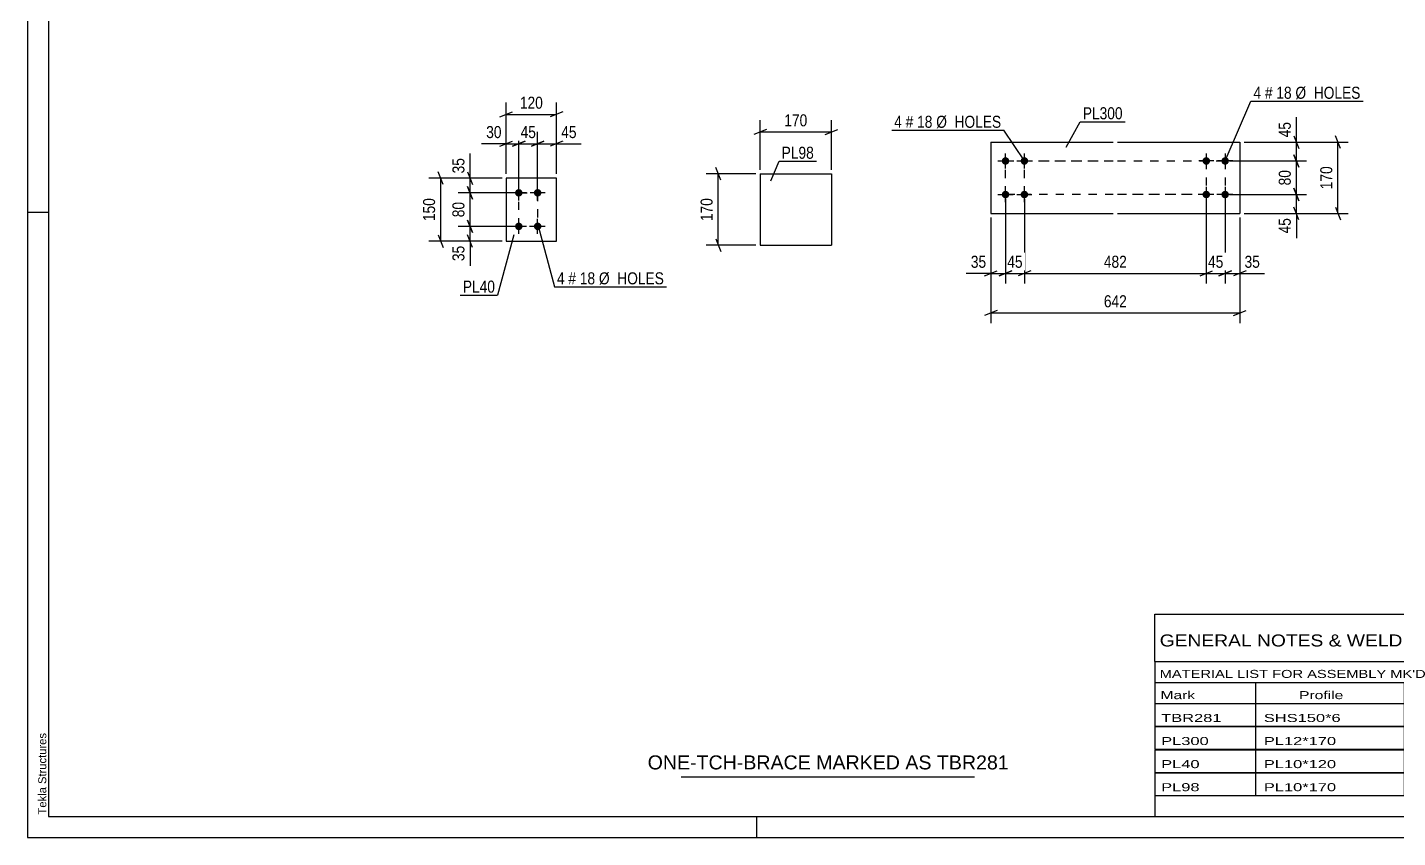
# Model space of a CAD drawing. Header units: millimetres. Extents: x 0 to 594, y 0 to 420.
# Drawn here: x 0 to 326.9, y 0 to 193.1 of the extents above; entities that cross this region are included whole.
import ezdxf

# ---------------------------------------------------------------- set-up
doc = ezdxf.new("R2010")
doc.units = ezdxf.units.MM
doc.linetypes.add('DXK_LINE_DOT2', pattern=[3.9198, 1.9599, -1.9599])
doc.styles.add('Arial', font='ARIAL.TTF', dxfattribs={"height": 0.2})
doc.styles.add('Arial Narrow', font='ARIALN.TTF', dxfattribs={"height": 0.2})

# ---------------------------------------------------------------- blocks, each defined once
blk = doc.blocks.new('Unknown-580575989-1131')
at = {"color": 5, "linetype": 'Continuous'}
for p, q in [((0, 420), (0, 0)), ((5, 415), (5, 5)), ((5, 149), (0, 149)), ((5, 5), (589, 5)), ((174, 0), (174, 5)), ((0, 0), (594, 0))]:
    blk.add_line(p, q, dxfattribs=at)
at = {"color": 174, "linetype": 'Continuous', "style": 'Arial'}
blk.add_text('Tekla Structures', height=1.9102, rotation=90, dxfattribs=at).set_placement((4.5, 5.5))
blk = doc.blocks.new('Part-580575989-3554 - 3553')
at = {"color": 2, "linetype": 'Continuous'}
for p, q in [((229.87, 165.8), (229.87, 148.8)), ((229.87, 165.8), (259.07, 165.8)), ((260.07, 165.8), (289.27, 165.8)), ((289.27, 165.8), (289.27, 148.8)), ((229.87, 148.8), (259.07, 148.8)), ((260.07, 148.8), (289.27, 148.8))]:
    blk.add_line(p, q, dxfattribs=at)
blk = doc.blocks.new('Bolt-580575989-3555 - 3553')
at = {"linetype": 'Continuous'}
for points in [[(281.27, 160.4, -1), (281.27, 162.2, -1)], [(285.77, 160.4, -1), (285.77, 162.2, -1)], [(281.27, 152.4, -1), (281.27, 154.2, -1)], [(285.77, 152.4, -1), (285.77, 154.2, -1)]]:
    blk.add_hatch(color=1, dxfattribs=at).paths.add_polyline_path(points)
at = {"color": 1, "linetype": 'Continuous'}
for p, q in [((283.07, 161.3), (279.47, 161.3)), ((281.27, 163.1), (281.27, 159.5)), ((287.57, 161.3), (283.97, 161.3)), ((285.77, 163.1), (285.77, 159.5)), ((281.27, 155.1), (281.27, 151.5)), ((285.77, 155.1), (285.77, 151.5)), ((283.07, 153.3), (279.47, 153.3)), ((287.57, 153.3), (283.97, 153.3))]:
    blk.add_line(p, q, dxfattribs=at)
blk = doc.blocks.new('Bolt-580575989-3556 - 3553')
at = {"linetype": 'Continuous'}
for points in [[(233.37, 162.2, -1), (233.37, 160.4, -1)], [(237.87, 162.2, -1), (237.87, 160.4, -1)], [(233.37, 154.2, -1), (233.37, 152.4, -1)], [(237.87, 154.2, -1), (237.87, 152.4, -1)]]:
    blk.add_hatch(color=1, dxfattribs=at).paths.add_polyline_path(points)
at = {"color": 1, "linetype": 'Continuous'}
for p, q in [((231.57, 161.3), (235.17, 161.3)), ((233.37, 159.5), (233.37, 163.1)), ((236.07, 161.3), (239.67, 161.3)), ((237.87, 159.5), (237.87, 163.1)), ((233.37, 151.5), (233.37, 155.1)), ((237.87, 151.5), (237.87, 155.1)), ((231.57, 153.3), (235.17, 153.3)), ((236.07, 153.3), (239.67, 153.3))]:
    blk.add_line(p, q, dxfattribs=at)
blk = doc.blocks.new('Bolt-580575989-2195 - 2156')
at = {"linetype": 'Continuous'}
for points in [[(117.24, 152.81, -1), (117.24, 154.61, -1)], [(121.74, 152.81, -1), (121.74, 154.61, -1)], [(117.24, 144.81, -1), (117.24, 146.61, -1)], [(121.74, 144.81, -1), (121.74, 146.61, -1)]]:
    blk.add_hatch(color=1, dxfattribs=at).paths.add_polyline_path(points)
at = {"color": 1, "linetype": 'Continuous'}
for p, q in [((119.04, 153.71), (115.44, 153.71)), ((117.24, 151.91), (117.24, 155.51)), ((123.54, 153.71), (119.94, 153.71)), ((121.74, 151.91), (121.74, 155.51)), ((117.24, 143.91), (117.24, 147.51)), ((121.74, 143.91), (121.74, 147.51)), ((119.04, 145.71), (115.44, 145.71)), ((123.54, 145.71), (119.94, 145.71))]:
    blk.add_line(p, q, dxfattribs=at)
blk = doc.blocks.new('Part-580575989-2162 - 2156')
at = {"color": 2, "linetype": 'Continuous'}
for p, q in [((114.24, 157.21), (114.24, 142.21)), ((126.24, 157.21), (114.24, 157.21)), ((126.24, 142.21), (126.24, 157.21)), ((114.24, 142.21), (126.24, 142.21))]:
    blk.add_line(p, q, dxfattribs=at)
blk = doc.blocks.new('Part-580575989-2399 - 2393')
at = {"color": 2, "linetype": 'Continuous'}
for p, q in [((174.83, 158.21), (174.83, 141.21)), ((174.83, 158.21), (191.83, 158.21)), ((191.83, 158.21), (191.83, 141.21)), ((174.83, 141.21), (191.83, 141.21))]:
    blk.add_line(p, q, dxfattribs=at)
blk = doc.blocks.new('Rectangle-580575989-3729 - 3553')
at = {"color": 1, "linetype": 'DXK_LINE_DOT2'}
for p, q in [((233.37, 161.3), (259.07, 161.3)), ((233.37, 153.3), (233.37, 161.3)), ((260.07, 161.3), (285.77, 161.3)), ((285.77, 161.3), (285.77, 153.3)), ((259.07, 153.3), (233.37, 153.3)), ((285.77, 153.3), (260.07, 153.3))]:
    blk.add_line(p, q, dxfattribs=at)
blk = doc.blocks.new('Rectangle-580575989-2379 - 2156')
at = {"color": 1, "linetype": 'DXK_LINE_DOT2'}
blk.add_lwpolyline([(117.24, 153.71), (121.74, 153.71), (121.74, 145.71), (117.24, 145.71), (117.24, 153.71)], close=True, dxfattribs=at)
blk = doc.blocks.new('Rectangle-580575989-3739 - 3553')
at = {"color": 1, "linetype": 'DXK_LINE_DOT2'}
for p, q in [((237.87, 161.3), (259.07, 161.3)), ((237.87, 153.3), (237.87, 161.3)), ((260.07, 161.3), (281.27, 161.3)), ((281.27, 161.3), (281.27, 153.3)), ((259.07, 153.3), (237.87, 153.3)), ((281.27, 153.3), (260.07, 153.3))]:
    blk.add_line(p, q, dxfattribs=at)
blk = doc.blocks.new('StraightDimension-580575989-3601 - 3553')
at = {"color": 7, "linetype": 'Continuous'}
for p, q in [((313.28, 164.3), (312.08, 167.3)), ((290.27, 165.8), (315.08, 165.8)), ((312.68, 148.8), (312.68, 165.8)), ((290.27, 148.8), (315.08, 148.8)), ((312.08, 150.3), (313.28, 147.3))]:
    blk.add_line(p, q, dxfattribs=at)
at = {"color": 0}
blk.add_wipeout([(311.93, 160.65), (307.73, 160.65), (307.73, 153.96), (311.93, 153.96)], dxfattribs=at)
at = {"color": 3, "style": 'Arial Narrow'}
blk.add_text('170', height=2.863, rotation=90.0002, dxfattribs=at).set_placement((311.33, 154.56))
blk = doc.blocks.new('StraightDimension-580575989-3561 - 3553')
at = {"color": 7, "linetype": 'Continuous'}
for p, q in [((285.77, 152.3), (285.77, 132.09)), ((289.27, 147.8), (289.27, 132.09)), ((284.27, 133.89), (287.27, 135.09)), ((285.77, 134.49), (289.27, 134.49)), ((290.77, 135.09), (287.77, 133.89))]:
    blk.add_line(p, q, dxfattribs=at)
at = {"color": 0}
blk.add_wipeout([(294.65, 135.24), (294.65, 139.44), (289.8, 139.44), (289.8, 135.24)], dxfattribs=at)
at = {"color": 7, "linetype": 'Continuous'}
blk.add_line((289.27, 134.49), (295.18, 134.49), dxfattribs=at)
blk.add_line((289.27, 134.49), (295.18, 134.49), dxfattribs=at)
at = {"color": 3, "style": 'Arial Narrow'}
blk.add_text('35', height=2.863, dxfattribs=at).set_placement((290.4, 135.84))
blk = doc.blocks.new('StraightDimension-580575989-3562 - 3553')
at = {"color": 7, "linetype": 'Continuous'}
for p, q in [((281.27, 152.3), (281.27, 132.09)), ((285.77, 152.3), (285.77, 132.09)), ((279.77, 133.89), (282.77, 135.09)), ((281.27, 134.49), (285.77, 134.49)), ((287.27, 135.09), (284.27, 133.89))]:
    blk.add_line(p, q, dxfattribs=at)
at = {"color": 0}
blk.add_wipeout([(285.95, 135.24), (285.95, 139.44), (281.09, 139.44), (281.09, 135.24)], dxfattribs=at)
at = {"color": 3, "style": 'Arial Narrow'}
blk.add_text('45', height=2.863, dxfattribs=at).set_placement((281.69, 135.84))
blk = doc.blocks.new('StraightDimension-580575989-3563 - 3553')
at = {"color": 7, "linetype": 'Continuous'}
for p, q in [((237.87, 152.3), (237.87, 132.09)), ((281.27, 152.3), (281.27, 132.09)), ((239.37, 135.09), (236.37, 133.89)), ((237.87, 134.49), (281.27, 134.49)), ((279.77, 133.89), (282.77, 135.09))]:
    blk.add_line(p, q, dxfattribs=at)
at = {"color": 0}
blk.add_wipeout([(262.91, 135.24), (262.91, 139.44), (256.23, 139.44), (256.23, 135.24)], dxfattribs=at)
at = {"color": 3, "style": 'Arial Narrow'}
blk.add_text('482', height=2.863, dxfattribs=at).set_placement((256.83, 135.84))
blk = doc.blocks.new('StraightDimension-580575989-3709 - 3553')
at = {"color": 7, "linetype": 'Continuous'}
for p, q in [((302.17, 154.8), (303.37, 151.8)), ((286.77, 153.3), (305.17, 153.3)), ((302.77, 148.8), (302.77, 153.3)), ((290.27, 148.8), (305.17, 148.8)), ((303.37, 147.3), (302.17, 150.3))]:
    blk.add_line(p, q, dxfattribs=at)
at = {"color": 0}
blk.add_wipeout([(302.02, 148.28), (297.82, 148.28), (297.82, 143.42), (302.02, 143.42)], dxfattribs=at)
at = {"color": 7, "linetype": 'Continuous'}
blk.add_line((302.77, 148.8), (302.77, 142.9), dxfattribs=at)
blk.add_line((302.77, 148.8), (302.77, 142.9), dxfattribs=at)
at = {"color": 3, "style": 'Arial Narrow'}
blk.add_text('45', height=2.863, rotation=90.0002, dxfattribs=at).set_placement((301.42, 144.02))
blk = doc.blocks.new('StraightDimension-580575989-3564 - 3553')
at = {"color": 7, "linetype": 'Continuous'}
for p, q in [((233.37, 152.3), (233.37, 132.09)), ((237.87, 152.3), (237.87, 132.09)), ((231.87, 133.89), (234.87, 135.09)), ((233.37, 134.49), (237.87, 134.49)), ((239.37, 135.09), (236.37, 133.89))]:
    blk.add_line(p, q, dxfattribs=at)
at = {"color": 0}
blk.add_wipeout([(238.05, 135.24), (238.05, 139.44), (233.19, 139.44), (233.19, 135.24)], dxfattribs=at)
at = {"color": 3, "style": 'Arial Narrow'}
blk.add_text('45', height=2.863, dxfattribs=at).set_placement((233.79, 135.84))
blk = doc.blocks.new('StraightDimension-580575989-3565 - 3553')
at = {"color": 7, "linetype": 'Continuous'}
for p, q in [((233.37, 152.3), (233.37, 132.09)), ((229.87, 147.8), (229.87, 132.09)), ((228.37, 133.89), (231.37, 135.09)), ((229.87, 134.49), (233.37, 134.49)), ((234.87, 135.09), (231.87, 133.89))]:
    blk.add_line(p, q, dxfattribs=at)
at = {"color": 0}
blk.add_wipeout([(229.35, 135.24), (229.35, 139.44), (224.49, 139.44), (224.49, 135.24)], dxfattribs=at)
at = {"color": 7, "linetype": 'Continuous'}
blk.add_line((229.87, 134.49), (223.97, 134.49), dxfattribs=at)
blk.add_line((229.87, 134.49), (223.97, 134.49), dxfattribs=at)
at = {"color": 3, "style": 'Arial Narrow'}
blk.add_text('35', height=2.863, dxfattribs=at).set_placement((225.09, 135.84))
blk = doc.blocks.new('StraightDimension-580575989-3581 - 3553')
at = {"color": 7, "linetype": 'Continuous'}
for p, q in [((229.87, 147.8), (229.87, 122.67)), ((289.27, 147.8), (289.27, 122.67)), ((231.37, 125.67), (228.37, 124.47)), ((229.87, 125.07), (289.27, 125.07)), ((287.77, 124.47), (290.77, 125.67))]:
    blk.add_line(p, q, dxfattribs=at)
at = {"color": 0}
blk.add_wipeout([(262.91, 125.82), (262.91, 130.02), (256.23, 130.02), (256.23, 125.82)], dxfattribs=at)
at = {"color": 3, "style": 'Arial Narrow'}
blk.add_text('642', height=2.863, dxfattribs=at).set_placement((256.83, 126.42))
blk = doc.blocks.new('StraightDimension-580575989-3707 - 3553')
at = {"color": 7, "linetype": 'Continuous'}
for p, q in [((302.17, 167.3), (303.37, 164.3)), ((290.27, 165.8), (305.17, 165.8)), ((302.77, 161.3), (302.77, 165.8)), ((286.77, 161.3), (305.17, 161.3)), ((303.37, 159.8), (302.17, 162.8))]:
    blk.add_line(p, q, dxfattribs=at)
at = {"color": 0}
blk.add_wipeout([(302.02, 171.18), (297.82, 171.18), (297.82, 166.33), (302.02, 166.33)], dxfattribs=at)
at = {"color": 7, "linetype": 'Continuous'}
blk.add_line((302.77, 165.8), (302.77, 171.71), dxfattribs=at)
blk.add_line((302.77, 165.8), (302.77, 171.71), dxfattribs=at)
at = {"color": 3, "style": 'Arial Narrow'}
blk.add_text('45', height=2.863, rotation=90.0002, dxfattribs=at).set_placement((301.42, 166.93))
blk = doc.blocks.new('StraightDimension-580575989-3708 - 3553')
at = {"color": 7, "linetype": 'Continuous'}
for p, q in [((286.77, 161.3), (305.17, 161.3)), ((302.17, 162.8), (303.37, 159.8)), ((302.77, 153.3), (302.77, 161.3)), ((303.37, 151.8), (302.17, 154.8)), ((286.77, 153.3), (305.17, 153.3))]:
    blk.add_line(p, q, dxfattribs=at)
at = {"color": 0}
blk.add_wipeout([(302.02, 159.73), (297.82, 159.73), (297.82, 154.88), (302.02, 154.88)], dxfattribs=at)
at = {"color": 3, "style": 'Arial Narrow'}
blk.add_text('80', height=2.863, rotation=90.0002, dxfattribs=at).set_placement((301.42, 155.48))
blk = doc.blocks.new('StraightDimension-580575989-2295 - 2156')
at = {"color": 7, "linetype": 'Continuous'}
for p, q in [((113.24, 157.21), (102.76, 157.21)), ((105.01, 158.71), (106.21, 155.71)), ((105.61, 153.71), (105.61, 157.21)), ((116.24, 153.71), (102.76, 153.71)), ((106.21, 152.21), (105.01, 155.21))]:
    blk.add_line(p, q, dxfattribs=at)
at = {"color": 0}
blk.add_wipeout([(104.86, 162.59), (100.66, 162.59), (100.66, 157.73), (104.86, 157.73)], dxfattribs=at)
at = {"color": 7, "linetype": 'Continuous'}
blk.add_line((105.61, 157.21), (105.61, 163.11), dxfattribs=at)
blk.add_line((105.61, 157.21), (105.61, 163.11), dxfattribs=at)
at = {"color": 3, "style": 'Arial Narrow'}
blk.add_text('35', height=2.863, rotation=90.0002, dxfattribs=at).set_placement((104.26, 158.33))
blk = doc.blocks.new('StraightDimension-580575989-2272 - 2156')
at = {"color": 7, "linetype": 'Continuous'}
for p, q in [((105.01, 147.21), (106.21, 144.21)), ((116.24, 145.71), (102.76, 145.71)), ((105.61, 142.21), (105.61, 145.71)), ((113.24, 142.21), (102.76, 142.21)), ((106.21, 140.71), (105.01, 143.71))]:
    blk.add_line(p, q, dxfattribs=at)
at = {"color": 0}
blk.add_wipeout([(104.86, 141.68), (100.66, 141.68), (100.66, 136.83), (104.86, 136.83)], dxfattribs=at)
at = {"color": 7, "linetype": 'Continuous'}
blk.add_line((105.61, 142.21), (105.61, 136.3), dxfattribs=at)
blk.add_line((105.61, 142.21), (105.61, 136.3), dxfattribs=at)
at = {"color": 3, "style": 'Arial Narrow'}
blk.add_text('35', height=2.863, rotation=90.0002, dxfattribs=at).set_placement((104.26, 137.43))
blk = doc.blocks.new('StraightDimension-580575989-2285 - 2156')
at = {"color": 7, "linetype": 'Continuous'}
for p, q in [((116.24, 153.71), (102.76, 153.71)), ((105.01, 155.21), (106.21, 152.21)), ((105.61, 145.71), (105.61, 153.71)), ((106.21, 144.21), (105.01, 147.21)), ((116.24, 145.71), (102.76, 145.71))]:
    blk.add_line(p, q, dxfattribs=at)
at = {"color": 0}
blk.add_wipeout([(104.86, 152.13), (100.66, 152.13), (100.66, 147.28), (104.86, 147.28)], dxfattribs=at)
at = {"color": 3, "style": 'Arial Narrow'}
blk.add_text('80', height=2.863, rotation=90.0002, dxfattribs=at).set_placement((104.26, 147.88))
blk = doc.blocks.new('StraightDimension-580575989-2309 - 2156')
at = {"color": 7, "linetype": 'Continuous'}
for p, q in [((113.24, 157.21), (95.76, 157.21)), ((99.21, 155.71), (98.01, 158.71)), ((98.61, 142.21), (98.61, 157.21)), ((113.24, 142.21), (95.76, 142.21)), ((98.01, 143.71), (99.21, 140.71))]:
    blk.add_line(p, q, dxfattribs=at)
at = {"color": 0}
blk.add_wipeout([(97.86, 153.05), (93.66, 153.05), (93.66, 146.36), (97.86, 146.36)], dxfattribs=at)
at = {"color": 3, "style": 'Arial Narrow'}
blk.add_text('150', height=2.863, rotation=90.0002, dxfattribs=at).set_placement((97.26, 146.96))
blk = doc.blocks.new('StraightDimension-580575989-2326 - 2156')
at = {"color": 7, "linetype": 'Continuous'}
for p, q in [((114.24, 158.21), (114.24, 168.26)), ((117.24, 154.71), (117.24, 168.26)), ((112.74, 164.81), (115.74, 166.01)), ((114.24, 165.41), (117.24, 165.41)), ((118.74, 166.01), (115.74, 164.81))]:
    blk.add_line(p, q, dxfattribs=at)
at = {"color": 0}
blk.add_wipeout([(113.72, 166.16), (113.72, 170.36), (108.86, 170.36), (108.86, 166.16)], dxfattribs=at)
at = {"color": 7, "linetype": 'Continuous'}
blk.add_line((114.24, 165.41), (108.34, 165.41), dxfattribs=at)
blk.add_line((114.24, 165.41), (108.34, 165.41), dxfattribs=at)
at = {"color": 3, "style": 'Arial Narrow'}
blk.add_text('30', height=2.863, dxfattribs=at).set_placement((109.46, 166.76))
blk = doc.blocks.new('StraightDimension-580575989-2339 - 2156')
at = {"color": 7, "linetype": 'Continuous'}
for p, q in [((117.24, 154.71), (117.24, 168.26)), ((121.74, 154.71), (121.74, 168.26)), ((115.74, 164.81), (118.74, 166.01)), ((117.24, 165.41), (121.74, 165.41)), ((123.24, 166.01), (120.24, 164.81))]:
    blk.add_line(p, q, dxfattribs=at)
at = {"color": 0}
blk.add_wipeout([(121.92, 166.16), (121.92, 170.36), (117.07, 170.36), (117.07, 166.16)], dxfattribs=at)
at = {"color": 3, "style": 'Arial Narrow'}
blk.add_text('45', height=2.863, dxfattribs=at).set_placement((117.67, 166.76))
blk = doc.blocks.new('StraightDimension-580575989-2349 - 2156')
at = {"color": 7, "linetype": 'Continuous'}
for p, q in [((121.74, 154.71), (121.74, 168.26)), ((126.24, 158.21), (126.24, 168.26)), ((120.24, 164.81), (123.24, 166.01)), ((121.74, 165.41), (126.24, 165.41)), ((127.74, 166.01), (124.74, 164.81))]:
    blk.add_line(p, q, dxfattribs=at)
at = {"color": 0}
blk.add_wipeout([(131.63, 166.16), (131.63, 170.36), (126.77, 170.36), (126.77, 166.16)], dxfattribs=at)
at = {"color": 7, "linetype": 'Continuous'}
blk.add_line((126.24, 165.41), (132.15, 165.41), dxfattribs=at)
blk.add_line((126.24, 165.41), (132.15, 165.41), dxfattribs=at)
at = {"color": 3, "style": 'Arial Narrow'}
blk.add_text('45', height=2.863, dxfattribs=at).set_placement((127.37, 166.76))
blk = doc.blocks.new('StraightDimension-580575989-2363 - 2156')
at = {"color": 7, "linetype": 'Continuous'}
for p, q in [((114.24, 158.21), (114.24, 175.26)), ((126.24, 158.21), (126.24, 175.26)), ((112.74, 171.81), (115.74, 173.01)), ((114.24, 172.41), (126.24, 172.41)), ((127.74, 173.01), (124.74, 171.81))]:
    blk.add_line(p, q, dxfattribs=at)
at = {"color": 0}
blk.add_wipeout([(123.59, 173.16), (123.59, 177.36), (116.9, 177.36), (116.9, 173.16)], dxfattribs=at)
at = {"color": 3, "style": 'Arial Narrow'}
blk.add_text('120', height=2.863, dxfattribs=at).set_placement((117.5, 173.76))
blk = doc.blocks.new('StraightDimension-580575989-2401 - 2393')
at = {"color": 7, "linetype": 'Continuous'}
for p, q in [((174.83, 159.21), (174.83, 171.06)), ((191.83, 159.21), (191.83, 171.06)), ((176.33, 168.81), (173.33, 167.61)), ((174.83, 168.21), (191.83, 168.21)), ((190.33, 167.61), (193.33, 168.81))]:
    blk.add_line(p, q, dxfattribs=at)
at = {"color": 0}
blk.add_wipeout([(186.67, 168.96), (186.67, 173.16), (179.99, 173.16), (179.99, 168.96)], dxfattribs=at)
at = {"color": 3, "style": 'Arial Narrow'}
blk.add_text('170', height=2.863, dxfattribs=at).set_placement((180.59, 169.56))
blk = doc.blocks.new('StraightDimension-580575989-2412 - 2393')
at = {"color": 7, "linetype": 'Continuous'}
for p, q in [((173.83, 158.21), (161.98, 158.21)), ((165.43, 156.71), (164.23, 159.71)), ((164.83, 141.21), (164.83, 158.21)), ((173.83, 141.21), (161.98, 141.21)), ((164.23, 142.71), (165.43, 139.71))]:
    blk.add_line(p, q, dxfattribs=at)
at = {"color": 0}
blk.add_wipeout([(164.08, 153.05), (159.88, 153.05), (159.88, 146.36), (164.08, 146.36)], dxfattribs=at)
at = {"color": 3, "style": 'Arial Narrow'}
blk.add_text('170', height=2.863, rotation=90.0002, dxfattribs=at).set_placement((163.48, 146.96))
blk = doc.blocks.new('Unknown-580575989-4458')
at = {"color": 7, "linetype": 'Continuous'}
for p, q in [((269, 53.25), (429, 53.25)), ((269, 42), (269, 53.25)), ((429, 53.25), (429, 42)), ((269, 42), (429, 42)), ((269, 42), (269, 37)), ((429, 42), (429, 37)), ((269, 37), (429, 37)), ((269, 37), (269, 32)), ((293, 37), (293, 32)), ((328.5, 37), (328.5, 32)), ((354.5, 37), (354.5, 32)), ((367.5, 37), (367.5, 32)), ((385, 37), (385, 32)), ((407, 37), (407, 32)), ((429, 37), (429, 32)), ((269, 32), (429, 32)), ((269, 31.95), (269, 26.55)), ((269, 31.95), (429, 31.95)), ((293, 32), (293, 26.5)), ((328.5, 32), (328.5, 26.5)), ((354.5, 32), (354.5, 26.5)), ((367.5, 32), (367.5, 26.5)), ((385, 32), (385, 26.5)), ((407, 32), (407, 26.5)), ((429, 31.95), (429, 26.55)), ((269, 26.55), (429, 26.55)), ((269, 26.45), (269, 21.05)), ((269, 26.45), (429, 26.45)), ((293, 26.5), (293, 21)), ((328.5, 26.5), (328.5, 21)), ((354.5, 26.5), (354.5, 21)), ((367.5, 26.5), (367.5, 21)), ((385, 26.5), (385, 21)), ((407, 26.5), (407, 21)), ((429, 26.45), (429, 21.05)), ((269, 21.05), (429, 21.05)), ((269, 20.95), (269, 15.55)), ((269, 20.95), (429, 20.95)), ((293, 21), (293, 15.5)), ((328.5, 21), (328.5, 15.5)), ((354.5, 21), (354.5, 15.5)), ((367.5, 21), (367.5, 15.5)), ((385, 21), (385, 15.5)), ((407, 21), (407, 15.5)), ((429, 20.95), (429, 15.55)), ((269, 15.55), (429, 15.55)), ((269, 15.45), (269, 10.05)), ((269, 15.45), (429, 15.45)), ((293, 15.5), (293, 10)), ((328.5, 15.5), (328.5, 10)), ((354.5, 15.5), (354.5, 10)), ((367.5, 15.5), (367.5, 10)), ((385, 15.5), (385, 10)), ((407, 15.5), (407, 10)), ((429, 15.45), (429, 10.05)), ((269, 10.05), (429, 10.05)), ((269, 10), (429, 10)), ((269, 10), (269, 5)), ((385, 10), (385, 5)), ((407, 10), (407, 5)), ((429, 10), (429, 5)), ((269, 5), (429, 5))]:
    blk.add_line(p, q, dxfattribs=at)
at = {"color": 7, "style": 'Arial Narrow'}
for s, height, width, p in [('GENERAL NOTES & WELD DETAILS :', 2.8633, 1.4, (270.15, 45.56)), ('REFER TYP DRAWING TYP-01', 1.9089, 1.6, (353.7, 45.66)), ("MATERIAL LIST FOR ASSEMBLY MK'D", 1.9089, 1.6, (270.15, 38.06)), ('TBR281', 1.909, 1.794707, (361.59, 37.97)), ('1', 1.91, 1.794707, (391.08, 38.06)), ('No. Required', 1.9089, 1.6, (400.41, 38.06)), ('Mark', 1.909, 1.7, (270.34, 33)), ('Profile', 1.909, 1.7, (303.41, 33)), ('Material', 1.909, 1.7, (333.54, 33.06)), ('No.', 1.909, 1.7, (358.5, 33.06)), ('Length', 1.909, 1.7, (369, 33.06)), ('Area', 1.909, 1.7, (391.5, 33.06)), ('Weight', 1.909, 1.7, (411, 33.06))]:
    blk.add_text(s, height=height, dxfattribs=dict(at, width=width)).set_placement(p)
at = {"color": 7, "linetype": 'Continuous', "style": 'Arial Narrow'}
for s, height, width, p in [('TBR281', 1.909, 1.794707, (270.5, 27.56)), ('SHS150*6', 1.909, 1.794707, (295, 27.56)), ('E350', 1.909, 1.794707, (334.74, 27.56)), ('1', 1.91, 1.794707, (358.86, 27.56)), ('5515', 1.909, 1.794707, (371.58, 27.56)), ('3.3', 1.909, 1.794707, (395.32, 27.56)), ('149.3', 1.909, 1.794707, (411.96, 27.56)), ('PL300', 1.909, 1.794707, (270.5, 22.06)), ('PL12*170', 1.909, 1.794707, (295, 22.06)), ('E350', 1.909, 1.794707, (334.74, 22.06)), ('1', 1.91, 1.794707, (358.86, 22.06)), ('642', 1.909, 1.794707, (373.77, 22.06)), ('0.2', 1.909, 1.794707, (395.32, 22.06)), ('10.3', 1.909, 1.794707, (414.14, 22.06)), ('PL40', 1.909, 1.794707, (270.5, 16.56)), ('PL10*120', 1.909, 1.794707, (295, 16.56)), ('E350', 1.909, 1.794707, (334.74, 16.56)), ('4', 1.91, 1.794707, (358.86, 16.56)), ('150', 1.909, 1.794707, (373.77, 16.56)), ('0.0', 1.909, 1.794707, (395.32, 16.56)), ('5.7', 1.909, 1.794707, (416.33, 16.56)), ('PL98', 1.909, 1.794707, (270.5, 11.06)), ('PL10*170', 1.909, 1.794707, (295, 11.06)), ('E350', 1.909, 1.794707, (334.74, 11.06)), ('2', 1.91, 1.794707, (358.86, 11.06)), ('170', 1.909, 1.794707, (373.77, 11.06)), ('0.1', 1.909, 1.794707, (395.32, 11.06)), ('4.5', 1.909, 1.794707, (416.33, 11.06)), ('Total', 1.909, 1.7, (371.33, 6.5)), ('3.8', 1.909, 1.794707, (394.83, 6.5)), ('169.8', 1.909, 1.794707, (411.96, 6.5))]:
    blk.add_text(s, height=height, dxfattribs=dict(at, width=width)).set_placement(p)
blk = doc.blocks.new('Unknown-580575989-4459')
at = {"color": 7, "linetype": 'Continuous'}
blk.add_line((156, 14.5), (226, 14.5), dxfattribs=at)
at = {"color": 7, "style": 'Arial'}
blk.add_text('ONE-TCH-BRACE MARKED AS TBR281', height=3.3428, dxfattribs=at).set_placement((147.99, 16.25))
blk = doc.blocks.new('Mark-580575989-3607 - 3553')
at = {"color": 0}
blk.add_wipeout([(294.36, 176.13), (294.36, 179.13), (292.53, 179.13), (292.53, 176.13)], dxfattribs=at)
blk.add_wipeout([(294.36, 176.13), (294.36, 179.13), (292.53, 179.13), (292.53, 176.13)], dxfattribs=at)
at = {"color": 7, "linetype": 'Continuous'}
blk.add_line((285.77, 161.3), (291.93, 175.53), dxfattribs=at)
at = {"color": 0}
blk.add_wipeout([(297.08, 176.13), (297.08, 179.13), (295.26, 179.13), (295.26, 176.13)], dxfattribs=at)
blk.add_wipeout([(297.08, 176.13), (297.08, 179.13), (295.26, 179.13), (295.26, 176.13)], dxfattribs=at)
at = {"color": 3, "style": 'Arial Narrow'}
blk.add_text('4', height=2.86, dxfattribs=at).set_placement((292.53, 176.13))
at = {"color": 0}
blk.add_wipeout([(301.64, 176.13), (301.64, 179.13), (297.98, 179.13), (297.98, 176.13)], dxfattribs=at)
blk.add_wipeout([(301.64, 176.13), (301.64, 179.13), (297.98, 179.13), (297.98, 176.13)], dxfattribs=at)
at = {"color": 3, "style": 'Arial Narrow'}
blk.add_text('#', height=2.86, dxfattribs=at).set_placement((295.26, 176.13))
at = {"color": 0}
blk.add_wipeout([(318.07, 176.13), (318.07, 179.13), (302.54, 179.13), (302.54, 176.13)], dxfattribs=at)
blk.add_wipeout([(318.07, 176.13), (318.07, 179.13), (302.54, 179.13), (302.54, 176.13)], dxfattribs=at)
at = {"color": 7, "linetype": 'Continuous'}
blk.add_line((291.93, 175.53), (318.67, 175.53), dxfattribs=at)
at = {"color": 3, "style": 'Arial Narrow'}
for s, p in [('18', (297.98, 176.13)), ('Ø  HOLES', (302.54, 176.13))]:
    blk.add_text(s, height=2.863, dxfattribs=at).set_placement(p)
blk = doc.blocks.new('Mark-580575989-3604 - 3553')
at = {"color": 0}
blk.add_wipeout([(261.32, 171.24), (261.32, 174.24), (251.81, 174.24), (251.81, 171.24)], dxfattribs=at)
blk.add_wipeout([(261.32, 171.24), (261.32, 174.24), (251.81, 174.24), (251.81, 171.24)], dxfattribs=at)
at = {"color": 30, "linetype": 'Continuous'}
for p, q in [((247.82, 164.57), (251.21, 170.64)), ((251.21, 170.64), (261.92, 170.64))]:
    blk.add_line(p, q, dxfattribs=at)
at = {"color": 3, "style": 'Arial Narrow'}
blk.add_text('PL300', height=2.863, dxfattribs=at).set_placement((251.81, 171.24))
blk = doc.blocks.new('Mark-580575989-3608 - 3553')
at = {"color": 0}
blk.add_wipeout([(208.64, 169.21), (208.64, 172.21), (206.81, 172.21), (206.81, 169.21)], dxfattribs=at)
blk.add_wipeout([(208.64, 169.21), (208.64, 172.21), (206.81, 172.21), (206.81, 169.21)], dxfattribs=at)
blk.add_wipeout([(211.37, 169.21), (211.37, 172.21), (209.54, 172.21), (209.54, 169.21)], dxfattribs=at)
blk.add_wipeout([(211.37, 169.21), (211.37, 172.21), (209.54, 172.21), (209.54, 169.21)], dxfattribs=at)
at = {"color": 3, "style": 'Arial Narrow'}
blk.add_text('4', height=2.86, dxfattribs=at).set_placement((206.81, 169.21))
at = {"color": 0}
blk.add_wipeout([(215.93, 169.21), (215.93, 172.21), (212.27, 172.21), (212.27, 169.21)], dxfattribs=at)
blk.add_wipeout([(215.93, 169.21), (215.93, 172.21), (212.27, 172.21), (212.27, 169.21)], dxfattribs=at)
at = {"color": 3, "style": 'Arial Narrow'}
blk.add_text('#', height=2.86, dxfattribs=at).set_placement((209.54, 169.21))
at = {"color": 0}
blk.add_wipeout([(232.35, 169.21), (232.35, 172.21), (216.83, 172.21), (216.83, 169.21)], dxfattribs=at)
blk.add_wipeout([(232.35, 169.21), (232.35, 172.21), (216.83, 172.21), (216.83, 169.21)], dxfattribs=at)
at = {"color": 7, "linetype": 'Continuous'}
for p in [(206.21, 168.61), (237.87, 161.3)]:
    blk.add_line(p, (232.95, 168.61), dxfattribs=at)
at = {"color": 3, "style": 'Arial Narrow'}
for s, p in [('18', (212.27, 169.21)), ('Ø  HOLES', (216.83, 169.21))]:
    blk.add_text(s, height=2.863, dxfattribs=at).set_placement(p)
blk = doc.blocks.new('Mark-580575989-2158 - 2156')
at = {"color": 0}
blk.add_wipeout([(111.57, 129.91), (111.57, 132.91), (103.89, 132.91), (103.89, 129.91)], dxfattribs=at)
blk.add_wipeout([(111.57, 129.91), (111.57, 132.91), (103.89, 132.91), (103.89, 129.91)], dxfattribs=at)
at = {"color": 30, "linetype": 'Continuous'}
for p in [(116.09, 143.71), (103.29, 129.31)]:
    blk.add_line(p, (112.17, 129.31), dxfattribs=at)
at = {"color": 3, "style": 'Arial Narrow'}
blk.add_text('PL40', height=2.863, dxfattribs=at).set_placement((103.89, 129.91))
blk = doc.blocks.new('Mark-580575989-2191 - 2156')
at = {"color": 0}
blk.add_wipeout([(128.17, 131.89), (128.17, 134.89), (126.34, 134.89), (126.34, 131.89)], dxfattribs=at)
blk.add_wipeout([(128.17, 131.89), (128.17, 134.89), (126.34, 134.89), (126.34, 131.89)], dxfattribs=at)
at = {"color": 7, "linetype": 'Continuous'}
blk.add_line((121.86, 145.86), (125.74, 131.29), dxfattribs=at)
at = {"color": 0}
blk.add_wipeout([(130.9, 131.89), (130.9, 134.89), (129.07, 134.89), (129.07, 131.89)], dxfattribs=at)
blk.add_wipeout([(130.9, 131.89), (130.9, 134.89), (129.07, 134.89), (129.07, 131.89)], dxfattribs=at)
at = {"color": 3, "style": 'Arial Narrow'}
blk.add_text('4', height=2.86, dxfattribs=at).set_placement((126.34, 131.89))
at = {"color": 0}
blk.add_wipeout([(135.46, 131.89), (135.46, 134.89), (131.8, 134.89), (131.8, 131.89)], dxfattribs=at)
blk.add_wipeout([(135.46, 131.89), (135.46, 134.89), (131.8, 134.89), (131.8, 131.89)], dxfattribs=at)
at = {"color": 3, "style": 'Arial Narrow'}
blk.add_text('#', height=2.86, dxfattribs=at).set_placement((129.07, 131.89))
at = {"color": 0}
blk.add_wipeout([(151.88, 131.89), (151.88, 134.89), (136.36, 134.89), (136.36, 131.89)], dxfattribs=at)
blk.add_wipeout([(151.88, 131.89), (151.88, 134.89), (136.36, 134.89), (136.36, 131.89)], dxfattribs=at)
at = {"color": 7, "linetype": 'Continuous'}
blk.add_line((125.74, 131.29), (152.48, 131.29), dxfattribs=at)
at = {"color": 3, "style": 'Arial Narrow'}
for s, p in [('18', (131.8, 131.89)), ('Ø  HOLES', (136.36, 131.89))]:
    blk.add_text(s, height=2.863, dxfattribs=at).set_placement(p)
blk = doc.blocks.new('Mark-580575989-2395 - 2393')
at = {"color": 0}
blk.add_wipeout([(187.64, 161.83), (187.64, 164.83), (179.96, 164.83), (179.96, 161.83)], dxfattribs=at)
blk.add_wipeout([(187.64, 161.83), (187.64, 164.83), (179.96, 164.83), (179.96, 161.83)], dxfattribs=at)
at = {"color": 30, "linetype": 'Continuous'}
for p, q in [((177.4, 156.55), (179.36, 161.23)), ((179.36, 161.23), (188.24, 161.23))]:
    blk.add_line(p, q, dxfattribs=at)
at = {"color": 3, "style": 'Arial Narrow'}
blk.add_text('PL98', height=2.863, dxfattribs=at).set_placement((179.96, 161.83))

msp = doc.modelspace()

# ---------------------------------------------------------------- block references
for name in ['Unknown-580575989-1131', 'Part-580575989-3554 - 3553', 'Bolt-580575989-3556 - 3553', 'Rectangle-580575989-3729 - 3553', 'Rectangle-580575989-3739 - 3553', 'Bolt-580575989-3555 - 3553', 'Part-580575989-2162 - 2156', 'Part-580575989-2399 - 2393', 'Bolt-580575989-2195 - 2156', 'Rectangle-580575989-2379 - 2156', 'Unknown-580575989-4458', 'Unknown-580575989-4459']:
    msp.add_blockref(name, (0, 0))

# ---------------------------------------------------------------- next in the draw order: block references
for name in ['Mark-580575989-3604 - 3553', 'StraightDimension-580575989-2401 - 2393', 'Mark-580575989-3608 - 3553', 'StraightDimension-580575989-3601 - 3553', 'StraightDimension-580575989-2295 - 2156', 'StraightDimension-580575989-2272 - 2156', 'Mark-580575989-2191 - 2156']:
    msp.add_blockref(name, (0, 0))

# ---------------------------------------------------------------- next in the draw order: block references
for name in ['StraightDimension-580575989-3707 - 3553', 'Mark-580575989-2395 - 2393', 'StraightDimension-580575989-2412 - 2393', 'StraightDimension-580575989-2285 - 2156', 'StraightDimension-580575989-3561 - 3553']:
    msp.add_blockref(name, (0, 0))

# ---------------------------------------------------------------- next in the draw order: block references
for name in ['StraightDimension-580575989-2309 - 2156', 'StraightDimension-580575989-3562 - 3553']:
    msp.add_blockref(name, (0, 0))

# ---------------------------------------------------------------- next in the draw order: block references
for name in ['StraightDimension-580575989-2326 - 2156', 'StraightDimension-580575989-3709 - 3553', 'StraightDimension-580575989-3563 - 3553', 'Mark-580575989-2158 - 2156']:
    msp.add_blockref(name, (0, 0))

# ---------------------------------------------------------------- next in the draw order: block references
for name in ['StraightDimension-580575989-2339 - 2156', 'StraightDimension-580575989-3708 - 3553', 'StraightDimension-580575989-3564 - 3553']:
    msp.add_blockref(name, (0, 0))

# ---------------------------------------------------------------- next in the draw order: block references
for name in ['Mark-580575989-3607 - 3553', 'StraightDimension-580575989-2349 - 2156', 'StraightDimension-580575989-3565 - 3553']:
    msp.add_blockref(name, (0, 0))

# ---------------------------------------------------------------- next in the draw order: block references
for name in ['StraightDimension-580575989-2363 - 2156', 'StraightDimension-580575989-3581 - 3553']:
    msp.add_blockref(name, (0, 0))

doc.saveas('drawing.dxf')
